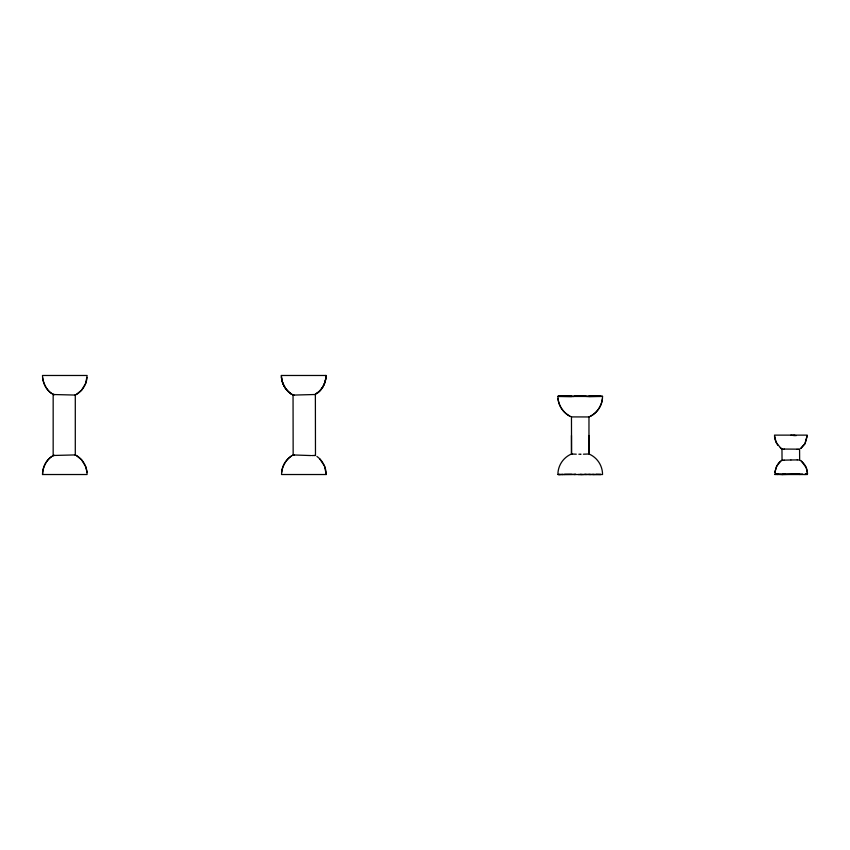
<?xml version="1.0" encoding="UTF-8"?>
<svg xmlns="http://www.w3.org/2000/svg" width="850" height="850" viewBox="0 0 850 850"><rect width="100%" height="100%" fill="white"/><g stroke="black" fill="none" stroke-linecap="round" stroke-linejoin="round"><path stroke-width="1.27" d="M571.466 435.466L571.466 453.996A22.323 22.323 0 0 0 557.898 474.523L602.544 474.523A22.323 22.323 0 0 0 588.965 453.985L588.976 416.925C596.36 413.822 601.704 406.555 602.438 398.586M583.419 454.197L588.976 453.996L588.976 435.466M76.511 455.504C83.002 459.467 87.231 466.884 87.082 474.523L42.511 474.523C42.468 467.479 46.017 460.562 51.722 456.45M292.028 394.517C285.526 390.554 281.276 383.127 281.424 375.477L326.017 375.477C326.028 382.511 322.522 389.406 316.816 393.529M807.245 436.007L805.014 443.658L800.764 448.439L805.014 443.658L807.256 435.126L774.467 435.126L776.114 442.531L781.235 448.641M42.564 474.523C42.627 467.001 46.771 458.447 53.869 455.388M325.954 375.477C325.933 383.074 321.757 391.17 314.861 394.581M326.017 375.477C325.869 382.723 322.362 390.288 315.754 393.752M569.702 416.086C562.541 412.314 557.855 404.483 557.898 396.397L602.544 396.397C602.512 404.473 597.858 412.25 590.739 416.086M87.051 377.496C86.445 384.402 82.429 390.883 76.511 394.496M281.626 472.504C282.232 465.609 286.237 459.149 292.134 455.526M774.775 472.43L776.592 466.299L780.619 461.327M774.945 472.781C775.625 468.127 778.334 459.553 784.433 460.147M291.465 455.961C285.388 460.094 281.584 467.171 281.541 474.523L326.188 474.523C326.198 467.468 322.66 460.541 316.922 456.418M806.257 473.748L804.791 474.523L806.257 473.939M558.269 474.523L561.531 474.523M293.611 395.154L293.059 395.101L315.371 394.496L315.478 455.462L311.737 455.568M87.051 472.504L85.691 466.608L81.526 459.723L75.491 454.909L53.167 455.483L53.167 394.517L75.48 395.069L81.526 390.277L85.691 383.392L87.146 375.477L42.5 375.477C42.511 382.532 45.996 389.428 51.722 393.55M559.459 474.523L560.394 474.523M600.982 396.397L559.459 396.397L573.771 396.525M774.711 474.045L782.106 474.523L784.826 473.748M75.289 454.973L75.289 395.027M314.967 455.377L314.659 455.536M53.167 394.517L53.996 394.442M798.617 449.31L799.574 449.257L799.648 459.946C804.419 462.857 807.5 468.244 807.5 473.832L806.214 467.574L801.423 461.199M779.514 474.183L802.697 474.034M53.178 455.473L54.336 455.345M75.353 395.112L74.927 395.144M797.374 474.13L782.106 474.523M799.489 449.278L797.183 449.151M293.856 394.984L293.048 395.101L293.154 454.941L310.919 455.558M782.659 460.222L782.043 460.275L781.968 449.14L780.3 447.599M602.427 396.397L586.67 396.525M571.678 474.396L564.432 474.428L575.864 474.385L574.079 474.523M571.678 396.27L557.898 396.397L571.678 396.525M588.763 396.525L600.844 396.344M578.213 474.523L584.279 474.523M559.597 396.344L558.014 396.397L559.597 396.451M799.17 459.999L797.258 459.903M602.544 396.397L601.641 396.397M559.597 474.47L558.322 474.502M600.026 396.397L588.763 396.27M782.797 449.098L781.968 449.14L784.369 449.066M293.866 454.877L293.165 454.931L293.717 454.877M571.774 416.904L588.646 416.957M572.454 453.9L571.551 453.964L571.466 416.925C564.113 413.759 558.811 406.544 558.004 398.586M782.436 449.108L782.797 449.204M784.678 460.137L790.84 459.978M778.494 473.886L775.954 473.939L777.421 474.523M791.021 459.978L797.066 459.903M784.55 449.066L797.003 449.151M580.497 454.219L581.039 454.208M774.722 474.523L807.489 474.523M579.944 454.219L578.861 454.208M596.009 474.523L584.577 474.385L586.362 474.523M783.201 460.317L782.053 460.286L782.659 460.317M576.279 454.187L571.54 454.027M564.432 474.523L561.659 474.449L562.891 474.523M74.927 454.856L75.278 454.877M293.76 395.165C286.939 392.721 282.349 384.625 281.456 377.506M53.996 455.558L53.167 455.483M592.62 474.406L594.288 474.523M580.221 474.385L582.229 474.523M588.763 474.396L590.474 474.523M54.336 394.655C47.451 392.636 43.552 384.232 42.596 377.581M53.869 394.612L53.178 394.527M293.962 455.047L293.165 454.952M790.861 435.126L794.591 435.657M793.932 435.126L796.036 435.71M798.278 473.96L800.062 474.523M291.284 394.039C285.217 389.906 281.414 382.819 281.361 375.477M319.717 458.809L324.583 466.214L326.188 474.523M777.793 445.272L774.998 439.524L774.499 436.348M575.864 396.259L573.994 396.397L586.447 396.397L575.864 396.259M600.844 474.47L596.009 474.428L600.844 474.47M588.965 416.936L588.976 416.925"/></g></svg>
